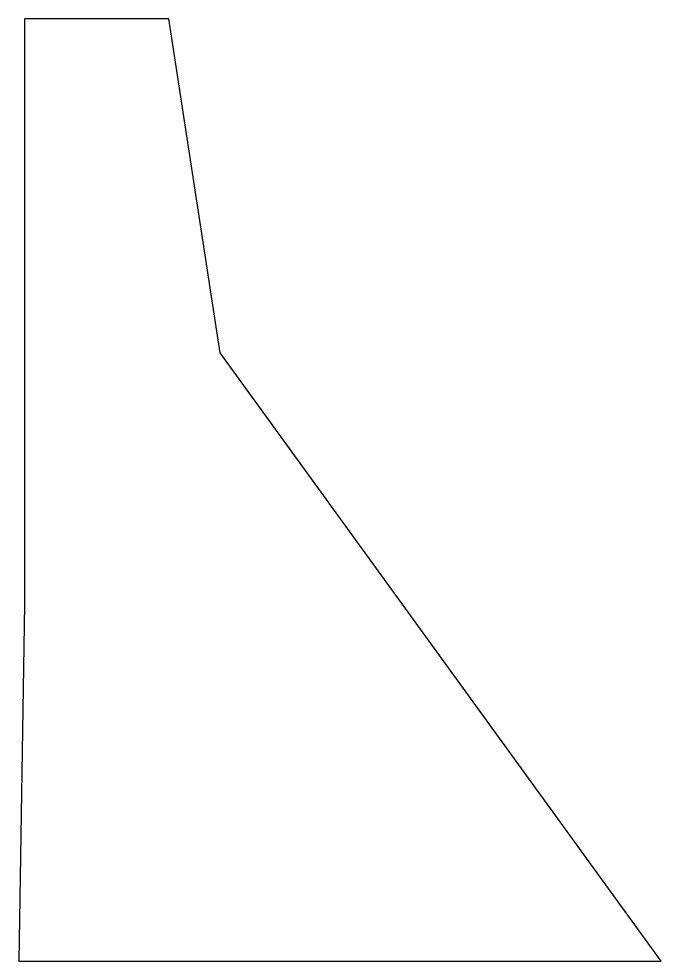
# Model space of a CAD drawing. Header units: millimetres. Extents: x 0 to 70, y 0 to 103.
import ezdxf

# ---------------------------------------------------------------- set-up
doc = ezdxf.new("R2010")
doc.units = ezdxf.units.MM
doc.layers.add('dam', color=5, linetype='Continuous')

msp = doc.modelspace()

# ---------------------------------------------------------------- linework, layer by layer
at = {"layer": 'dam'}
msp.add_lwpolyline([(0, 0), (70.2, 0), (21.9875, 66.5), (16.4, 103), (0.615, 103), (0.615, 39), (0, 0)], dxfattribs=at)

doc.saveas('drawing.dxf')
